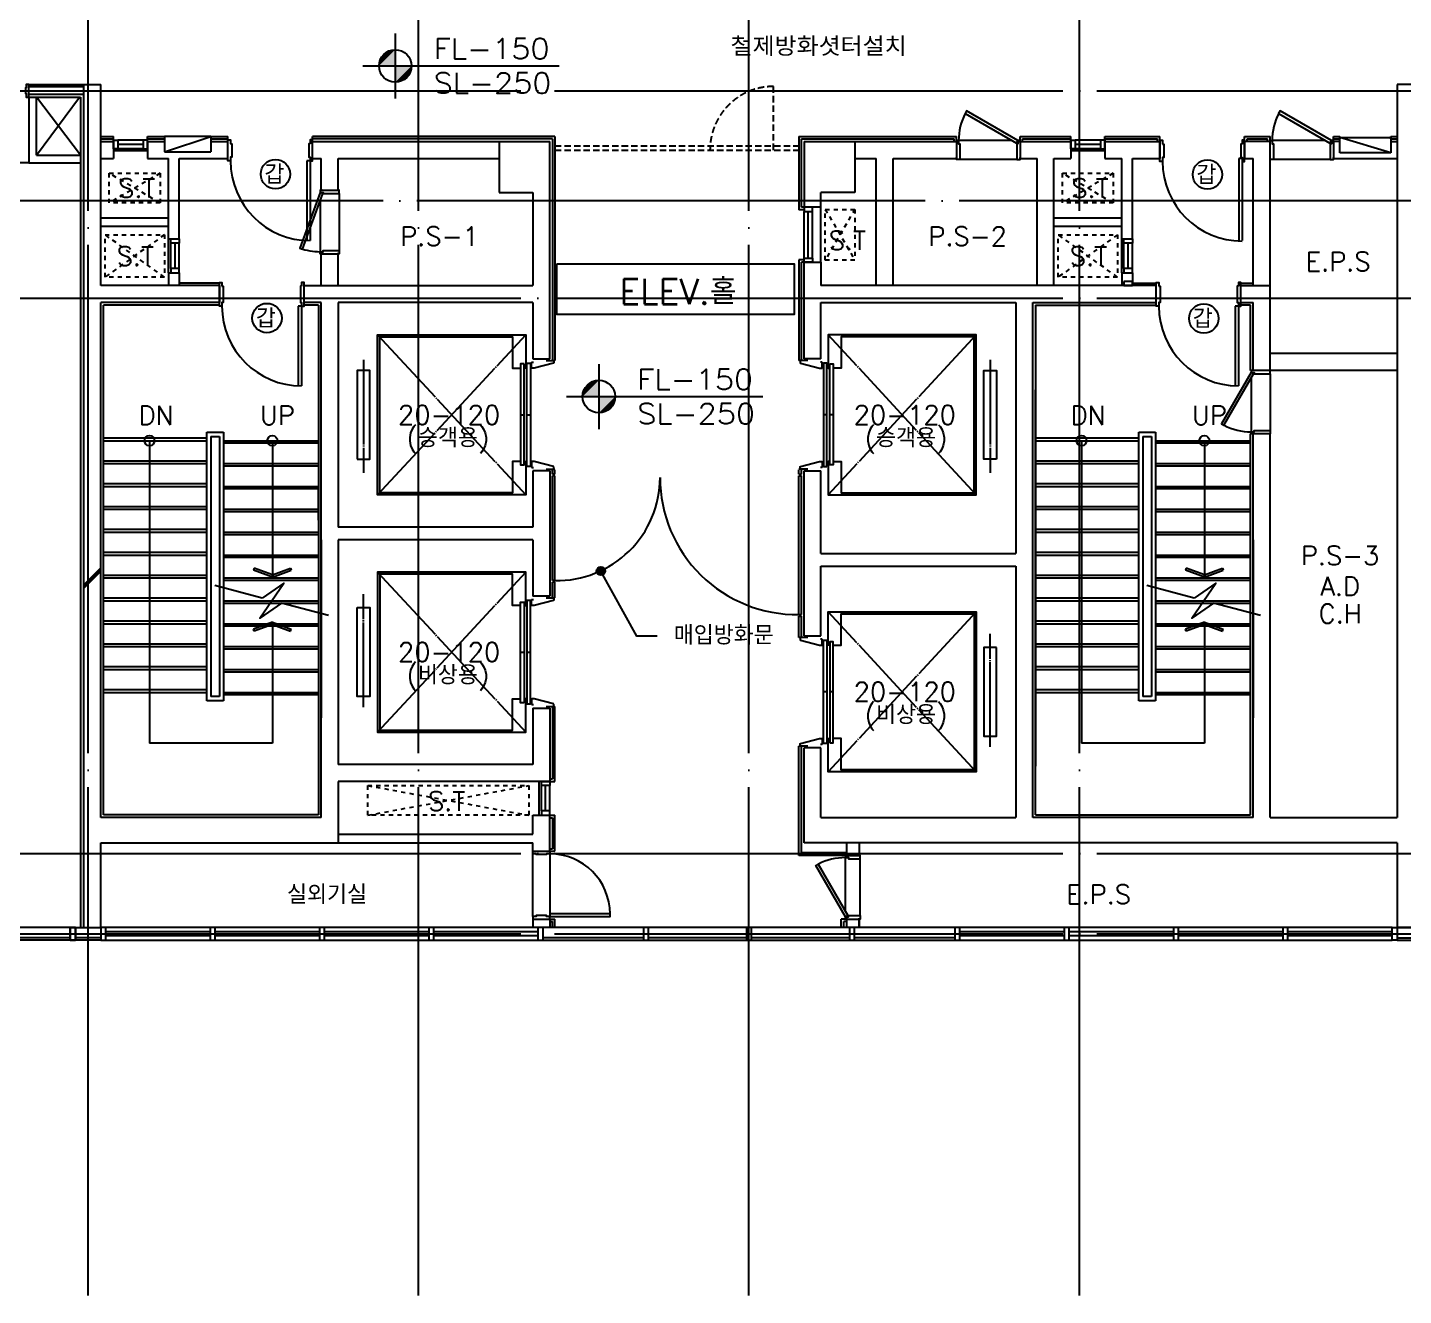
# Model space of a CAD drawing. Header units: millimetres. Extents: x -30199 to 32531, y -8917 to 28239.
# Drawn here: x -3665 to 12575, y -8917 to 6045 of the extents above; entities that cross this region are included whole.
import ezdxf
from ezdxf.enums import TextEntityAlignment as Align

# ---------------------------------------------------------------- set-up
doc = ezdxf.new("R2010")
doc.units = ezdxf.units.MM
doc.header["$LTSCALE"] = 100
for name, pattern in [('CEN', [10.375, 10, -0.125, 0.125, -0.125]), ('CENTER4', [64, 60, -2, 0, -2]), ('CENTER_2', [64, 60, -2, 0, -2]), ('HIDDEN', [0.375, 0.25, -0.125]), ('HIDDEN2', [1, 0.5, -0.5])]:
    doc.linetypes.add(name, pattern=pattern)
for name, color, linetype in [('6', 7, 'Continuous'), ('A-DOOR', 4, 'Continuous'), ('CEN1', 1, 'CEN'), ('CEN_1', 1, 'CENTER_2'), ('col', 2, 'Continuous'), ('d-wall', 7, 'Continuous'), ('DOOR', 4, 'Continuous'), ('DOR', 4, 'Continuous'), ('ELE', 4, 'Continuous'), ('elev', 9, 'Continuous'), ('fin', 9, 'Continuous'), ('fire', 1, 'Continuous'), ('level', 6, 'Continuous'), ('o-wall', 7, 'Continuous'), ('o-win', 4, 'Continuous'), ('Open', 8, 'Continuous'), ('r-text', 7, 'Continuous'), ('room-box', 7, 'Continuous'), ('room-text', 3, 'Continuous'), ('star', 9, 'Continuous'), ('TEXT', 3, 'Continuous'), ('wall', 3, 'Continuous')]:
    doc.layers.add(name, color=color, linetype=linetype)
doc.styles.add('GHS', font='txt.shx', dxfattribs={"width": 1.1, "bigfont": 'ghs.shx'})

# ---------------------------------------------------------------- blocks, each defined once
blk = doc.blocks.new('ARROW')
at = {"color": 4}
for p, q in [((-215, 105), (-223, 82)), ((0, 0), (-223, 82)), ((0, 27), (-215, 105)), ((0, 27), (215, 105)), ((0, 0), (223, 82)), ((215, 105), (223, 82))]:
    blk.add_line(p, q, dxfattribs=at)

msp = doc.modelspace()

# ---------------------------------------------------------------- hatches: boundary and pattern name
at = {"layer": 'r-text'}
h = msp.add_hatch(color=256, dxfattribs=at)
edge = h.paths.add_edge_path()
edge.add_arc((3102.3, -368.5), 50, 0, 360)

# ---------------------------------------------------------------- linework, layer by layer
at = {"layer": '6'}
msp.add_lwpolyline([(3767.2, -1137.5), (3528.3, -1137.5), (3102.3, -368.5)], dxfattribs=at)
at = {"layer": 'A-DOOR', "color": 9}
for p, q in [((7955, 4712), (7325, 4712)), ((8010, 4488), (7340, 4488)), ((11000, 1960), (11000, 1290)), ((10776, 1905), (10776, 1275))]:
    msp.add_line(p, q, dxfattribs=at)
at = {"layer": 'A-DOOR'}
for points in [[(8025, 4712), (7418.8, 5062), (7401.3, 5031.7), (8007.5, 4681.7)], [(10776, 1975), (10426, 1368.8), (10456.3, 1351.3), (10806.3, 1957.5)]]:
    msp.add_lwpolyline(points, close=True, dxfattribs=at)
for points in [[(7300, 4688), (7300, 4712), (7325, 4712), (7325, 4674), (7340, 4674), (7340, 4488), (7300, 4488), (7300, 4512)], [(8050, 4688), (8050, 4712), (8025, 4712), (8025, 4674), (8010, 4674), (8010, 4488), (8050, 4488), (8050, 4512)], [(10800, 2000), (10776, 2000), (10776, 1975), (10814, 1975), (10814, 1960), (11000, 1960), (11000, 2000), (10976, 2000)], [(10800, 1250), (10776, 1250), (10776, 1275), (10814, 1275), (10814, 1290), (11000, 1290), (11000, 1250), (10976, 1250)]]:
    msp.add_lwpolyline(points, dxfattribs=at)
for centre, start, end in [((8025, 4712), 152.86241, 180), ((10776, 1975), 242.86241, 270)]:
    msp.add_arc(centre, 700, start, end, dxfattribs=at)
at = {"layer": 'CEN1', "linetype": 'CENTER4'}
for p, q in [((-2950, -8917.2), (-2950, 21684.1)), ((950, -8917.2), (950, 21684.1)), ((4850, -8917.2), (4850, 21684.1)), ((8750, -8917.2), (8750, 21684.1)), ((-23044.1, 5300), (32531.3, 5300)), ((12425, 4566.3), (11825, 4746.3)), ((32531.3, 4000), (-23044.1, 4000)), ((-23044.1, 2850), (32531.3, 2850)), ((-23044.1, -3700), (32531.3, -3700)), ((-23044.1, -4650), (32531.3, -4650))]:
    msp.add_line(p, q, dxfattribs=at)
at = {"layer": 'CEN_1'}
for p, q in [((-3560, 4540), (-3050, 5225)), ((-3040, 4540), (-3560, 5225))]:
    msp.add_line(p, q, dxfattribs=at)
at = {"layer": 'col'}
for p, q in [((-3000, -4575), (-3000, 5375)), ((-3000, 5375), (-2800, 5375)), ((-2800, 3000), (-2800, 5375)), ((12500, 5375), (12500, -3275)), ((1900, 4700), (2500, 4700)), ((1900, 4700), (1900, 4100)), ((2500, 2135), (2500, 4700)), ((5500, 4700), (5500, 3925)), ((5500, 4700), (6100, 4700)), ((6100, 4700), (6100, 4100)), ((1900, 4100), (2300, 4100)), ((2300, 4100), (2300, 3000)), ((5700, 3925), (5700, 4100)), ((6100, 4100), (5700, 4100)), ((5700, 3925), (5500, 3925)), ((5500, 2135), (5500, 3275)), ((-1400, 3000), (-2800, 3000)), ((-1400, 3000), (-1400, 2800)), ((-400, 2800), (-400, 3000)), ((-400, 3000), (2300, 3000)), ((9657, 3000), (5700, 3000)), ((9657, 2800), (9657, 3000)), ((10657, 3000), (11000, 3000)), ((10657, 2800), (10657, 3000)), ((11000, 2000), (11000, 3000)), ((-1400, 2800), (-2800, 2800)), ((-2800, -3275), (-2800, 2800)), ((-1400, 2800), (-2800, 2800)), ((-200, 2800), (-400, 2800)), ((-200, -3275), (-200, 2800)), ((0, 2800), (0, 150)), ((2300, 2800), (0, 2800)), ((2300, 2800), (2300, 2135)), ((5700, 2800), (8000, 2800)), ((5700, 2135), (5700, 2800)), ((8000, 2800), (8000, -162.5)), ((8200, 2800), (9657, 2800)), ((8200, -3275), (8200, 2800)), ((10657, 2800), (10800, 2800)), ((10800, 2000), (10800, 2800)), ((2300, 2135), (2500, 2135)), ((5700, 2135), (5500, 2135)), ((11000, 2000), (10800, 2000)), ((10800, -3275), (10800, 1250)), ((11000, 1250), (10800, 1250)), ((11000, -3275), (11000, 1250)), ((2300, 815), (2300, 150)), ((2500, 815), (2300, 815)), ((2500, 815), (2500, -665)), ((5500, -1133.8), (5500, 815)), ((5500, 815), (5700, 815)), ((5700, -162.5), (5700, 815)), ((-200, 200), (-200, 600)), ((10800, 200), (10800, 600)), ((-200, 0), (-200, -2100)), ((2300, 150), (0, 150)), ((2300, 0), (0, 0)), ((0, 0), (0, -2650)), ((2300, 0), (2300, -665)), ((10800, 0), (10800, -2100)), ((5700, -162.5), (8000, -162.5)), ((5700, -1133.8), (5700, -312.5)), ((5700, -312.5), (8000, -312.5)), ((8000, -312.5), (8000, -3275)), ((2500, -665), (2300, -665)), ((5500, -1133.8), (5700, -1133.8)), ((2300, -1985), (2300, -2650)), ((2300, -1985), (2500, -1985)), ((2500, -1985), (2500, -2850)), ((5500, -3575), (5500, -2453.8)), ((5700, -2453.8), (5500, -2453.8)), ((5700, -3275), (5700, -2453.8)), ((2300, -2650), (0, -2650)), ((2500, -2850), (0, -2850)), ((0, -2850), (0, -3575)), ((-200, -3275), (-2800, -3275)), ((5700, -3275), (8000, -3275)), ((10800, -3275), (8200, -3275)), ((-2800, -3575), (0, -3575)), ((-2800, -4575), (-2800, -3575)), ((12500, -3575), (5500, -3575)), ((12500, -3575), (12500, -4575)), ((-3000, -4575), (-2800, -4575)), ((12500, -4575), (12700, -4575))]:
    msp.add_line(p, q, dxfattribs=at)
at = {"layer": 'col', "linetype": 'Continuous'}
for p, q in [((12700, 5375), (12500, 5375)), ((5500, 3275), (5700, 3275)), ((5700, 3275), (5700, 3000)), ((11000, -3275), (12500, -3275))]:
    msp.add_line(p, q, dxfattribs=at)
at = {"layer": 'd-wall', "ltscale": 10}
for p, q in [((-3650, 5375), (-2950, 5375)), ((-3650, 5225), (-3650, 5375)), ((-3650, 5225), (-3040, 5225)), ((-3040, 5225), (-3040, -4575))]:
    msp.add_line(p, q, dxfattribs=at)
at = {"layer": 'd-wall', "color": 6, "ltscale": 10}
for p, q in [((-3000, 5345), (-3650, 5345)), ((-3000, 5255), (-3650, 5255))]:
    msp.add_line(p, q, dxfattribs=at)
at = {"layer": 'DOOR'}
for p, q in [((-2300, 4715), (-2600, 4715)), ((9000, 4715), (8700, 4715)), ((-2250, 4589), (-2650, 4589)), ((-2300, 4665), (-2600, 4665)), ((-2300, 4615), (-2600, 4615)), ((9050, 4589), (8650, 4589)), ((9000, 4665), (8700, 4665)), ((9000, 4615), (8700, 4615)), ((-369.9, 4470.8), (-369.9, 3531.6)), ((-330, 4470.8), (-369.9, 4470.8)), ((-330, 4470.8), (-330, 3530.7)), ((10670, 4500.8), (10630.1, 4500.8)), ((10630.1, 4500.8), (10630.1, 3527.1)), ((10670, 4470.8), (10670, 3530.7)), ((5700, 3275), (5700, 3925)), ((5500, 3325), (5500, 3875)), ((5550, 3325), (5550, 3875)), ((5600, 3325), (5600, 3875)), ((-2000, 3150), (-2000, 3550)), ((-1974, 3200), (-1974, 3500)), ((-1924, 3200), (-1924, 3500)), ((-1874, 3200), (-1874, 3500)), ((9250, 3150), (9250, 3550)), ((9276, 3200), (9276, 3500)), ((9326, 3200), (9326, 3500)), ((9376, 3200), (9376, 3500)), ((2374, -3250), (2374, -2850)), ((2400, -3200), (2400, -2900)), ((2450, -3200), (2450, -2900)), ((2500, -3200), (2500, -2900))]:
    msp.add_line(p, q, dxfattribs=at)
at = {"layer": 'DOOR', "color": 6, "linetype": 'HIDDEN2'}
for p, q in [((2530, 835), (2560, 835)), ((2530, 775), (2530, 835)), ((2560, 775), (2560, 835)), ((5470, 835), (5440, 835)), ((5440, 775), (5440, 835)), ((5470, 775), (5470, 835)), ((2560, 775), (2530, 775)), ((2560, 755), (2530, 755)), ((5440, 775), (5470, 775)), ((5440, 755), (5470, 755)), ((2560, -481.2), (2530, -481.2)), ((5440, -881.2), (5470, -881.2))]:
    msp.add_line(p, q, dxfattribs=at)
at = {"layer": 'DOOR', "color": 6}
for p, q in [((2530, -481.2), (2530, 755)), ((2560, -481.2), (2560, 755)), ((5440, -881.2), (5440, 755)), ((5470, -881.2), (5470, 755))]:
    msp.add_line(p, q, dxfattribs=at)
at = {"layer": 'DOOR'}
for points in [[(-2600, 4615), (-2650, 4615), (-2650, 4715), (-2600, 4715)], [(-2300, 4615), (-2250, 4615), (-2250, 4715), (-2300, 4715)], [(8700, 4615), (8650, 4615), (8650, 4715), (8700, 4715)], [(9000, 4615), (9050, 4615), (9050, 4715), (9000, 4715)], [(5600, 3875), (5600, 3925), (5500, 3925), (5500, 3875)], [(-1974, 3500), (-1974, 3550), (-1874, 3550), (-1874, 3500)], [(9276, 3500), (9276, 3550), (9376, 3550), (9376, 3500)], [(5600, 3325), (5600, 3275), (5500, 3275), (5500, 3325)], [(-1974, 3200), (-1974, 3150), (-1874, 3150), (-1874, 3200)], [(9276, 3200), (9276, 3150), (9376, 3150), (9376, 3200)], [(9276, 3050), (9276, 3000), (9376, 3000), (9376, 3050)], [(2400, -2900), (2400, -2850), (2500, -2850), (2500, -2900)], [(2400, -3200), (2400, -3250), (2500, -3250), (2500, -3200)]]:
    msp.add_lwpolyline(points, close=True, dxfattribs=at)
for points in [[(-1270, 4674.4), (-1255, 4674.4), (-1255, 4515.8), (-1270, 4515.8), (-1270, 4470.8), (-1300, 4470.8), (-1300, 4719.3), (-1270, 4719.3), (-1270, 4674.4)], [(-330, 4674.4), (-345, 4674.4), (-345, 4515.8), (-330, 4515.8), (-330, 4470.8), (-300, 4470.8), (-300, 4719.3), (-330, 4719.3), (-330, 4674.4)], [(9730, 4669.9), (9745, 4669.9), (9745, 4511.3), (9730, 4511.3), (9730, 4466.4), (9700, 4466.4), (9700, 4714.8), (9730, 4714.8), (9730, 4670)], [(10670, 4669.9), (10655, 4669.9), (10655, 4511.3), (10670, 4511.3), (10670, 4466.4), (10700, 4466.4), (10700, 4714.8), (10670, 4714.8), (10670, 4670)]]:
    msp.add_lwpolyline(points, dxfattribs=at)
for centre in [(-330, 4470.8), (10670, 4466.4)]:
    msp.add_arc(centre, 940.1, 180, 270, dxfattribs=at)
at = {"layer": 'DOOR', "color": 6}
for centre, radius, start, end in [((2583.2, 735.4), 1216.8, 268.90909, 359.9701), ((5416.8, 735.4), 1616.8, 180.0299, 270.821)]:
    msp.add_arc(centre, radius, start, end, dxfattribs=at)
at = {"layer": 'DOR', "color": 9}
for p, q in [((11655, 4712), (11025, 4712)), ((11710, 4488), (11040, 4488)), ((12, 4085), (12, 3415)), ((-212, 3997.7), (-212, 3400)), ((5988, -4380), (5988, -3750)), ((6162, -4435), (6162, -3765))]:
    msp.add_line(p, q, dxfattribs=at)
at = {"layer": 'DOR'}
for p, q in [((-430, 2756.3), (-469.9, 2756.3)), ((-469.9, 2756.3), (-469.9, 1817)), ((-430, 2756.3), (-430, 1816.2)), ((10587.1, 2756.3), (10587.1, 1817)), ((10627, 2756.3), (10587.1, 2756.3)), ((10627, 2756.3), (10627, 1816.2)), ((2300, -4445), (2300, -3705)), ((2500, -3705), (2500, -4445))]:
    msp.add_line(p, q, dxfattribs=at)
at = {"layer": 'DOR', "color": 4}
for points in [[(-3650, 5375), (-3680, 5375), (-3680, 5335), (-3690, 5335), (-3690, 5265), (-3680, 5265), (-3680, 5225), (-3650, 5225)], [(2500, -3675), (2500, -3705), (2460, -3705), (2460, -3715), (2340, -3715), (2340, -3705), (2300, -3705), (2300, -3675)], [(2500, -4475), (2500, -4445), (2460, -4445), (2460, -4435), (2340, -4435), (2340, -4445), (2300, -4445), (2300, -4475)], [(2500, -4415), (2500, -4445), (3210, -4445), (3210, -4415)]]:
    msp.add_lwpolyline(points, close=True, dxfattribs=at)
at = {"layer": 'DOR'}
for points in [[(11725, 4712), (11118.8, 5062), (11101.3, 5031.7), (11707.5, 4681.7)], [(-212, 4100), (-451.4, 3442.2), (-418.5, 3430.2), (-179.1, 4088)], [(5988, -4450), (5638, -3843.8), (5668.3, -3826.3), (6018.3, -4432.5)]]:
    msp.add_lwpolyline(points, close=True, dxfattribs=at)
for points in [[(11000, 4688), (11000, 4712), (11025, 4712), (11025, 4674), (11040, 4674), (11040, 4488), (11000, 4488), (11000, 4512)], [(11750, 4688), (11750, 4712), (11725, 4712), (11725, 4674), (11710, 4674), (11710, 4488), (11750, 4488), (11750, 4512)], [(-188, 4125), (-212, 4125), (-212, 4100), (-174, 4100), (-174, 4085), (12, 4085), (12, 4125), (-12, 4125)], [(-188, 3375), (-212, 3375), (-212, 3400), (-174, 3400), (-174, 3415), (12, 3415), (12, 3375), (-12, 3375)], [(-1370, 2991.8), (-1355, 2991.8), (-1355, 2801.2), (-1370, 2801.2), (-1370, 2756.3), (-1400, 2756.3), (-1400, 3036.7), (-1370, 3036.7), (-1370, 2991.9)], [(-430, 2991.8), (-445, 2991.8), (-445, 2801.2), (-430, 2801.2), (-430, 2756.3), (-400, 2756.3), (-400, 3036.7), (-430, 3036.7), (-430, 2991.9)], [(9687, 2991.8), (9702, 2991.8), (9702, 2801.2), (9687, 2801.2), (9687, 2756.3), (9657, 2756.3), (9657, 3036.7), (9687, 3036.7), (9687, 2991.9)], [(10627, 2991.8), (10612, 2991.8), (10612, 2801.2), (10627, 2801.2), (10627, 2756.3), (10657, 2756.3), (10657, 3036.7), (10627, 3036.7), (10627, 2991.9)], [(6012, -3725), (5988, -3725), (5988, -3750), (6026, -3750), (6026, -3765), (6162, -3765), (6162, -3725), (6138, -3725)], [(6012, -4475), (5988, -4475), (5988, -4450), (6026, -4450), (6026, -4435), (6162, -4435), (6162, -4475), (6138, -4475)]]:
    msp.add_lwpolyline(points, dxfattribs=at)
for centre, radius, start, end in [((11725, 4712), 700, 152.86241, 180), ((-212, 4100), 700, 250, 270), ((-430, 2756.3), 940.1, 180, 270), ((10627, 2756.3), 940.1, 180, 270), ((5988, -4450), 700, 90, 117.13759)]:
    msp.add_arc(centre, radius, start, end, dxfattribs=at)
at = {"layer": 'DOR', "color": 4}
msp.add_arc((2500, -4415), 710, 0, 90, dxfattribs=at)
at = {"layer": 'ELE', "linetype": 'Continuous'}
msp.add_line((-3650, 4450), (-4650, 4450), dxfattribs=at)
at = {"layer": 'elev', "color": 1, "linetype": 'CEN'}
for p, q in [((467, 2420), (2217, 530)), ((467, 530), (2217, 2420)), ((467, 2420), (2217, 530)), ((467, 530), (2217, 2420)), ((7533, 2420), (5783, 530)), ((7533, 530), (5783, 2420)), ((7533, 2420), (5783, 530)), ((7533, 530), (5783, 2420)), ((302, 2125), (302, 790)), ((7698, 2125), (7698, 790)), ((467, -2270), (2217, -380)), ((467, -380), (2217, -2270)), ((467, -2270), (2217, -380)), ((467, -380), (2217, -2270)), ((302, -1975), (302, -640)), ((7533, -2738.8), (5783, -848.8)), ((7533, -848.8), (5783, -2738.8)), ((7533, -2738.8), (5783, -848.8)), ((7533, -848.8), (5783, -2738.8)), ((7698, -2443.8), (7698, -1108.8))]:
    msp.add_line(p, q, dxfattribs=at)
at = {"layer": 'elev', "color": 4}
for p, q in [((2155, 1475), (2195, 1475)), ((2230, 1475), (2270, 1475)), ((5770, 1475), (5730, 1475)), ((5845, 1475), (5805, 1475)), ((2155, -1325), (2195, -1325)), ((2230, -1325), (2270, -1325)), ((5770, -1793.8), (5730, -1793.8)), ((5845, -1793.8), (5805, -1793.8))]:
    msp.add_line(p, q, dxfattribs=at)
for points in [[(2205, 915), (2205, 925), (2217, 925), (2217, 530), (467, 530), (467, 2420), (2217, 2420), (2217, 2025), (2205, 2025), (2205, 2035), (2205, 2025)], [(2145, 915), (2145, 925), (2060, 925), (2060, 555), (492, 555), (492, 2395), (2060, 2395), (2060, 2025), (2145, 2025), (2145, 2035)], [(5795, 915), (5795, 925), (5783, 925), (5783, 530), (7533, 530), (7533, 2420), (5783, 2420), (5783, 2025), (5795, 2025), (5795, 2035), (5795, 2025)], [(5855, 915), (5855, 925), (5940, 925), (5940, 555), (7508, 555), (7508, 2395), (5940, 2395), (5940, 2025), (5855, 2025), (5855, 2035)], [(2205, -765), (2205, -775), (2217, -775), (2217, -380), (467, -380), (467, -2270), (2217, -2270), (2217, -1875), (2205, -1875), (2205, -1885), (2205, -1875)], [(2145, -765), (2145, -775), (2060, -775), (2060, -405), (492, -405), (492, -2245), (2060, -2245), (2060, -1875), (2145, -1875), (2145, -1885)], [(5795, -1233.8), (5795, -1243.8), (5783, -1243.8), (5783, -848.8), (7533, -848.8), (7533, -2738.8), (5783, -2738.8), (5783, -2343.8), (5795, -2343.8), (5795, -2353.8), (5795, -2343.8)], [(5855, -1233.8), (5855, -1243.8), (5940, -1243.8), (5940, -873.8), (7508, -873.8), (7508, -2713.8), (5940, -2713.8), (5940, -2343.8), (5855, -2343.8), (5855, -2353.8)]]:
    msp.add_lwpolyline(points, dxfattribs=at)
for points in [[(2455, 2115), (2540, 2115, -0.4142136), (2545, 2110), (2545, 2088.8, -0.3382133), (2541.3, 2084), (2315.6, 2025.2, -0.0666615), (2314.3, 2025), (2290, 2025, -0.4142136), (2285, 2030), (2285, 2090, -0.4142136), (2290, 2095), (2305, 2095)], [(5545, 2115), (5460, 2115, 0.4142136), (5455, 2110), (5455, 2088.8, 0.3382133), (5458.7, 2084), (5684.4, 2025.2, 0.0666615), (5685.7, 2025), (5710, 2025, 0.4142136), (5715, 2030), (5715, 2090, 0.4142136), (5710, 2095), (5695, 2095)], [(2455, 835), (2540, 835, 0.4142136), (2545, 840), (2545, 861.2, 0.3382133), (2541.3, 866), (2315.6, 924.8, 0.0666615), (2314.3, 925), (2290, 925, 0.4142136), (2285, 920), (2285, 860, 0.4142136), (2290, 855), (2305, 855)], [(5545, 835), (5460, 835, -0.4142136), (5455, 840), (5455, 861.2, -0.3382133), (5458.7, 866), (5684.4, 924.8, -0.0666615), (5685.7, 925), (5710, 925, -0.4142136), (5715, 920), (5715, 860, -0.4142136), (5710, 855), (5695, 855)], [(2455, -685), (2540, -685, -0.4142136), (2545, -690), (2545, -711.2, -0.3382133), (2541.3, -716), (2315.6, -774.8, -0.0666615), (2314.3, -775), (2290, -775, -0.4142136), (2285, -770), (2285, -710, -0.4142136), (2290, -705), (2305, -705)], [(5545, -1153.8), (5460, -1153.8, 0.4142136), (5455, -1158.8), (5455, -1179.9, 0.3382133), (5458.7, -1184.8), (5684.4, -1243.6, 0.0666615), (5685.7, -1243.8), (5710, -1243.8, 0.4142136), (5715, -1238.8), (5715, -1178.8, 0.4142136), (5710, -1173.8), (5695, -1173.8)], [(2455, -1965), (2540, -1965, 0.4142136), (2545, -1960), (2545, -1938.8, 0.3382133), (2541.3, -1934), (2315.6, -1875.2, 0.0666615), (2314.3, -1875), (2290, -1875, 0.4142136), (2285, -1880), (2285, -1940, 0.4142136), (2290, -1945), (2305, -1945)], [(5545, -2433.8), (5460, -2433.8, -0.4142136), (5455, -2428.8), (5455, -2407.6, -0.3382133), (5458.7, -2402.7), (5684.4, -2343.9, -0.0666615), (5685.7, -2343.8), (5710, -2343.8, -0.4142136), (5715, -2348.8), (5715, -2408.8, -0.4142136), (5710, -2413.8), (5695, -2413.8)]]:
    msp.add_lwpolyline(points, format="xyb", dxfattribs=at)
for points in [[(227, 950), (377, 950), (377, 2000), (227, 2000)], [(2195, 2075), (2155, 2075), (2155, 885), (2195, 885)], [(2230, 865), (2230, 2085), (2270, 2085), (2270, 865)], [(5770, 865), (5770, 2085), (5730, 2085), (5730, 865)], [(5805, 2075), (5845, 2075), (5845, 885), (5805, 885)], [(7773, 950), (7623, 950), (7623, 2000), (7773, 2000)], [(227, -800), (377, -800), (377, -1850), (227, -1850)], [(2195, -1925), (2155, -1925), (2155, -735), (2195, -735)], [(2230, -715), (2230, -1935), (2270, -1935), (2270, -715)], [(5770, -1183.8), (5770, -2403.8), (5730, -2403.8), (5730, -1183.8)], [(5805, -2393.8), (5845, -2393.8), (5845, -1203.8), (5805, -1203.8)], [(7773, -1268.8), (7623, -1268.8), (7623, -2318.8), (7773, -2318.8)]]:
    msp.add_lwpolyline(points, close=True, dxfattribs=at)
at = {"layer": 'fin', "color": 8, "linetype": 'HIDDEN', "ltscale": 3}
for p, q in [((5140, 4600), (5140, 5350)), ((2560, 4650), (5440, 4650)), ((2560, 4600), (5440, 4600))]:
    msp.add_line(p, q, dxfattribs=at)
at = {"layer": 'fin'}
for p, q in [((-2800, 4760), (-2650, 4760)), ((-2800, 4730), (-2650, 4730)), ((-2650, 4700), (-2650, 4760)), ((-2250, 4700), (-2250, 4760)), ((-2250, 4760), (-2050, 4760)), ((-2250, 4730), (-2050, 4730)), ((-1500, 4760), (-1300, 4760)), ((-1500, 4730), (-1300, 4730)), ((-1300, 4700), (-1300, 4760)), ((2560, 4760), (-300, 4760)), ((-300, 4700), (-300, 4760)), ((2530, 4730), (-300, 4730)), ((2530, 4730), (2530, 2115)), ((2560, 4760), (2560, 2115)), ((5440, 4760), (5440, 3895)), ((5440, 4760), (7300, 4760)), ((5470, 3925), (5470, 4730)), ((5470, 4730), (7270, 4730)), ((7270, 4700), (7270, 4730)), ((7300, 4700), (7300, 4760)), ((8050, 4700), (8050, 4760)), ((8050, 4760), (8650, 4760)), ((8080, 4730), (8650, 4730)), ((8080, 4700), (8080, 4730)), ((8650, 4715), (8650, 4760)), ((9050, 4715), (9050, 4760)), ((9050, 4760), (9700, 4760)), ((9050, 4730), (9670, 4730)), ((9670, 4700), (9670, 4730)), ((9700, 4700), (9700, 4760)), ((10700, 4760), (11000, 4760)), ((10700, 4700), (10700, 4760)), ((10730, 4730), (10970, 4730)), ((10730, 4700), (10730, 4730)), ((10970, 4700), (10970, 4730)), ((11000, 4700), (11000, 4760)), ((11750, 4760), (11825, 4760)), ((11750, 4730), (11825, 4730)), ((12425, 4730), (12425, 4760)), ((12425, 4760), (12500, 4760)), ((12425, 4730), (12500, 4730)), ((5500, 3925), (5470, 3925)), ((5500, 3895), (5440, 3895)), ((5500, 3305), (5440, 3305)), ((5440, 3305), (5440, 2115)), ((5500, 3275), (5470, 3275)), ((5470, 2115), (5470, 3275)), ((-1400, 3030), (-1874, 3030)), ((9376, 3030), (9657, 3030)), ((10657, 3030), (10800, 3030)), ((-2770, -3245), (-2770, 2770)), ((-1400, 2770), (-2770, 2770)), ((-230, 2770), (-400, 2770)), ((-230, 2770), (-230, -3245)), ((8230, 2770), (8230, -2670)), ((8230, 2770), (9657, 2770)), ((10770, 2770), (10657, 2770)), ((10770, 2000), (10770, 2770)), ((2530, 2115), (2560, 2115)), ((5470, 2115), (5440, 2115)), ((10800, 2000), (10770, 2000)), ((8230, -3245), (8230, 1770)), ((10770, -3245), (10770, 1250)), ((10800, 1250), (10770, 1250)), ((2530, -685), (2530, -501.2)), ((2560, -501.2), (2530, -501.2)), ((2560, -685), (2560, -501.2)), ((2530, -685), (2560, -685)), ((5440, -1153.8), (5440, -901.2)), ((5440, -901.2), (5470, -901.2)), ((5470, -1153.8), (5470, -901.2)), ((5470, -1153.8), (5440, -1153.8)), ((2530, -1965), (2530, -2820)), ((2530, -1965), (2560, -1965)), ((2560, -2850), (2560, -1965)), ((5440, -3725), (5440, -2433.8)), ((5470, -2433.8), (5440, -2433.8)), ((5470, -3695), (5470, -2433.8)), ((2500, -2820), (2530, -2820)), ((2500, -2850), (2560, -2850)), ((-230, -3245), (-2770, -3245)), ((8230, -3245), (10770, -3245)), ((2500, -3250), (2560, -3250)), ((2500, -3280), (2530, -3280)), ((2530, -3280), (2530, -3645)), ((2560, -3675), (2560, -3250)), ((2530, -4575), (2530, -4505)), ((2560, -4575), (2560, -4475)), ((5940, -4575), (5940, -4475)), ((5970, -4575), (5970, -4505))]:
    msp.add_line(p, q, dxfattribs=at)
at = {"layer": 'fin', "linetype": 'Continuous'}
for p, q in [((11750, 4712), (11750, 4760)), ((11825, 4760), (11825, 4730)), ((2500, -3645), (2530, -3645)), ((2500, -3675), (2560, -3675)), ((6000, -3725), (5440, -3725)), ((6000, -3695), (5470, -3695)), ((2500, -4475), (2560, -4475)), ((2500, -4505), (2530, -4505)), ((6000, -4475), (5940, -4475)), ((6000, -4505), (5970, -4505))]:
    msp.add_line(p, q, dxfattribs=at)
at = {"layer": 'fin', "color": 8, "linetype": 'HIDDEN', "ltscale": 3}
msp.add_arc((5140, 4600), 750, 90, 180, dxfattribs=at)
at = {"layer": 'fire', "linetype": 'HIDDEN2'}
for p, q in [((-2100, 3975), (-2700, 4325)), ((-2100, 4325), (-2700, 3975)), ((9150, 3975), (8550, 4325)), ((9150, 4325), (8550, 3975)), ((6100, 3900), (5750, 3300)), ((5750, 3900), (6100, 3300)), ((-2050, 3100), (-2750, 3600)), ((-2050, 3600), (-2750, 3100)), ((9200, 3100), (8500, 3600)), ((9200, 3600), (8500, 3100)), ((350, -2900), (2250, -3250)), ((350, -3250), (2250, -2900))]:
    msp.add_line(p, q, dxfattribs=at)
for points in [[(-2700, 4325), (-2100, 4325), (-2100, 3975), (-2700, 3975)], [(8550, 4325), (9150, 4325), (9150, 3975), (8550, 3975)], [(5750, 3300), (5750, 3900), (6100, 3900), (6100, 3300)], [(-2750, 3600), (-2050, 3600), (-2050, 3100), (-2750, 3100)], [(8500, 3600), (9200, 3600), (9200, 3100), (8500, 3100)], [(2250, -3250), (350, -3250), (350, -2900), (2250, -2900)]]:
    msp.add_lwpolyline(points, close=True, dxfattribs=at)
at = {"layer": 'fire', "color": 6}
for centre in [(-738.9, 4315.2), (10261.1, 4310.8), (-838.9, 2616.7), (10218.1, 2612.2)]:
    msp.add_circle(centre, 173.7, dxfattribs=at)
at = {"layer": 'level'}
for p, q in [((675.5, 5975.9), (675.5, 5207.9)), ((291.5, 5591.9), (2611.2, 5591.9)), ((3078.5, 2074.4), (3078.5, 1306.4)), ((2694.5, 1690.4), (5014.2, 1690.4))]:
    msp.add_line(p, q, dxfattribs=at)
for centre in [(675.5, 5591.9), (3078.5, 1690.4)]:
    msp.add_circle(centre, 192, dxfattribs=at)
for points in [[(675.5, 5399.9), (675.5, 5783.9), (867.5, 5591.9), (483.5, 5591.9)], [(483.5, 5591.9), (675.5, 5783.9), (486.5, 5625.8), (642.1, 5780.9)], [(486.5, 5625.8), (642.1, 5780.9), (495.1, 5658.4), (609.9, 5772.3)], [(495.1, 5658.4), (609.9, 5772.3), (510.3, 5690), (578.8, 5757.5)], [(675.5, 5399.9), (867.5, 5591.9), (709.4, 5402.8), (864.5, 5558.5)], [(709.4, 5402.8), (864.5, 5558.5), (742.1, 5411.5), (855.9, 5526.3)], [(742.1, 5411.5), (855.9, 5526.3), (773.6, 5426.6), (841.2, 5495.1)], [(773.6, 5426.6), (841.2, 5495.1), (798.9, 5444.5), (822.9, 5468.7)], [(3078.5, 1498.4), (3078.5, 1882.4), (3270.5, 1690.4), (2886.5, 1690.4)], [(2886.5, 1690.4), (3078.5, 1882.4), (2889.5, 1724.2), (3045.1, 1879.3)], [(2889.5, 1724.2), (3045.1, 1879.3), (2898.1, 1756.9), (3012.9, 1870.7)], [(2898.1, 1756.9), (3012.9, 1870.7), (2913.3, 1788.5), (2981.8, 1856)], [(2913.3, 1788.5), (2981.8, 1856), (2931.1, 1813.7), (2955.3, 1837.7)], [(3078.5, 1498.4), (3270.5, 1690.4), (3112.4, 1501.3), (3267.5, 1657)], [(3112.4, 1501.3), (3267.5, 1657), (3145, 1509.9), (3258.9, 1624.8)], [(3145, 1509.9), (3258.9, 1624.8), (3176.6, 1525.1), (3244.1, 1593.6)], [(3176.6, 1525.1), (3244.1, 1593.6), (3201.9, 1542.9), (3225.9, 1567.1)]]:
    msp.add_solid(points, dxfattribs=at)
at = {"layer": 'o-wall'}
for p, q in [((-3100, -4575), (-3160, -4575)), ((-3100, -4575), (-3160, -4575)), ((-3160, -4575), (-3160, -4725)), ((-3100, -4575), (-3160, -4575)), ((-3100, -4725), (-3160, -4725))]:
    msp.add_line(p, q, dxfattribs=at)
msp.add_lwpolyline([(-3100, -4575), (-3100, -4725), (-3160, -4725), (-3160, -4575)], close=True, dxfattribs=at)
msp.add_lwpolyline([(-3100, -4575), (-3100, -4725), (-3160, -4725), (-3160, -4575)], close=True, dxfattribs=at)
at = {"layer": 'o-win'}
for p, q in [((-3160, -4575), (-4000, -4575)), ((12440, -4575), (-2740, -4575)), ((-3160, -4725), (-4000, -4725)), ((-2800, -4725), (-3100, -4725)), ((-2740, -4725), (12440, -4725)), ((12500, -4725), (12800, -4725))]:
    msp.add_line(p, q, dxfattribs=at)
at = {"layer": 'o-win', "color": 7}
for p, q in [((-3160, -4695), (-4000, -4695)), ((-3160, -4725), (-3160, -4575)), ((-3160, -4725), (-3160, -4575)), ((-3160, -4725), (-3160, -4575)), ((-3100, -4575), (-3160, -4575)), ((-3100, -4575), (-2800, -4575)), ((-3100, -4725), (-3100, -4575)), ((-2800, -4695), (-3100, -4695)), ((-1510, -4625), (-2740, -4625)), ((-1510, -4675), (-2740, -4675)), ((-220, -4625), (-1450, -4625)), ((-220, -4675), (-1450, -4675)), ((1070, -4625), (-160, -4625)), ((1070, -4675), (-160, -4675)), ((2360, -4625), (1130, -4625)), ((2360, -4675), (1130, -4675)), ((3605, -4695), (2420, -4695)), ((4820, -4695), (3665, -4695)), ((6035, -4695), (4880, -4695)), ((6770, -4695), (6095, -4695)), ((7280, -4695), (6095, -4695)), ((8570, -4625), (7340, -4625)), ((8570, -4675), (7340, -4675)), ((9860, -4625), (8630, -4625)), ((9860, -4675), (8630, -4675)), ((11150, -4625), (9920, -4625)), ((11150, -4675), (9920, -4675)), ((12440, -4625), (11210, -4625)), ((12440, -4675), (11210, -4675)), ((12800, -4575), (12500, -4575)), ((12500, -4695), (12800, -4695)), ((-3160, -4725), (-3100, -4725)), ((-3160, -4725), (-3100, -4725)), ((-3160, -4725), (-3100, -4725))]:
    msp.add_line(p, q, dxfattribs=at)
for points in [[(-2740, -4575), (-2800, -4575), (-2800, -4725), (-2740, -4725)], [(-1450, -4575), (-1510, -4575), (-1510, -4725), (-1450, -4725)], [(-160, -4575), (-220, -4575), (-220, -4725), (-160, -4725)], [(1130, -4575), (1070, -4575), (1070, -4725), (1130, -4725)], [(2420, -4575), (2360, -4575), (2360, -4725), (2420, -4725)], [(3665, -4575), (3605, -4575), (3605, -4725), (3665, -4725)], [(4880, -4575), (4820, -4575), (4820, -4725), (4880, -4725)], [(6095, -4575), (6035, -4575), (6035, -4725), (6095, -4725)], [(7340, -4575), (7280, -4575), (7280, -4725), (7340, -4725)], [(8630, -4575), (8570, -4575), (8570, -4725), (8630, -4725)], [(9920, -4575), (9860, -4575), (9860, -4725), (9920, -4725)], [(11210, -4575), (11150, -4575), (11150, -4725), (11210, -4725)], [(12440, -4575), (12500, -4575), (12500, -4725), (12440, -4725)]]:
    msp.add_lwpolyline(points, close=True, dxfattribs=at)
at = {"layer": 'r-text'}
msp.add_circle((3102.3, -368.5), 50, dxfattribs=at)
at = {"layer": 'room-box', "color": 0, "linetype": 'Continuous'}
msp.add_lwpolyline([(2582.6, 3257.2), (5382.6, 3257.2), (5382.6, 2657.2), (2582.6, 2657.2)], close=True, dxfattribs=at)
at = {"layer": 'star'}
for p, q in [((-1550, 1200), (-2770, 1200)), ((-2770, 1170), (-1550, 1170)), ((-2225, 1170), (-2225, -2400)), ((-1550, 1270), (-1350, 1270)), ((-1550, -1900), (-1550, 1270)), ((-1500, 1220), (-1400, 1220)), ((-1500, 1220), (-1500, -1850)), ((-1400, 1220), (-1400, -1850)), ((-1350, 1270), (-1350, -1900)), ((-1350, 1170), (-230, 1170)), ((-230, 1140), (-1350, 1140)), ((-775, 1170), (-775, -436)), ((-775, 1170), (-775, -440.4)), ((9450, 1200), (8230, 1200)), ((8230, 1170), (9450, 1170)), ((8775, 1170), (8775, -2400)), ((9450, 1270), (9650, 1270)), ((9450, -1900), (9450, 1270)), ((9500, 1220), (9600, 1220)), ((9500, 1220), (9500, -1850)), ((9600, 1220), (9600, -1850)), ((9650, 1270), (9650, -1900)), ((9650, 1170), (10770, 1170)), ((10770, 1140), (9650, 1140)), ((10225, 1170), (10225, -436)), ((10225, 1170), (10225, -440.4)), ((-1550, 930), (-2770, 930)), ((-2770, 900), (-1550, 900)), ((-1350, 900), (-230, 900)), ((-230, 870), (-1350, 870)), ((9450, 930), (8230, 930)), ((8230, 900), (9450, 900)), ((9650, 900), (10770, 900)), ((10770, 870), (9650, 870)), ((-1550, 660), (-2770, 660)), ((9450, 660), (8230, 660)), ((-2770, 630), (-1550, 630)), ((-1350, 630), (-230, 630)), ((-230, 600), (-1350, 600)), ((-230, 230), (-230, 600)), ((8230, 630), (9450, 630)), ((9650, 630), (10770, 630)), ((10770, 600), (9650, 600)), ((10770, 230), (10770, 600)), ((-1550, 390), (-2770, 390)), ((-2770, 360), (-1550, 360)), ((-1350, 360), (-230, 360)), ((-230, 330), (-1350, 330)), ((9450, 390), (8230, 390)), ((8230, 360), (9450, 360)), ((9650, 360), (10770, 360)), ((10770, 330), (9650, 330)), ((-1550, 120), (-2770, 120)), ((-2770, 90), (-1550, 90)), ((-1350, 90), (-230, 90)), ((-230, 60), (-1350, 60)), ((9450, 120), (8230, 120)), ((8230, 90), (9450, 90)), ((9650, 90), (10770, 90)), ((10770, 60), (9650, 60)), ((-1550, -150), (-2770, -150)), ((9450, -150), (8230, -150)), ((-2770, -180), (-1550, -180)), ((-1350, -180), (-230, -180)), ((-230, -210), (-1350, -210)), ((8230, -180), (9450, -180)), ((9650, -180), (10770, -180)), ((10770, -210), (9650, -210)), ((-3000, -532.5), (-2800, -332.5)), ((-3000, -551.5), (-2800, -351.5)), ((-3000, -570.5), (-2800, -370.5)), ((-1550, -420), (-2770, -420)), ((-2770, -450), (-1550, -450)), ((-1350, -450), (-230, -450)), ((-230, -480), (-1350, -480)), ((9450, -420), (8230, -420)), ((8230, -450), (9450, -450)), ((9650, -450), (10770, -450)), ((10770, -480), (9650, -480)), ((-895.4, -686.6), (-1453.4, -540.5)), ((10104.6, -686.6), (9546.6, -540.5)), ((-1550, -690), (-2770, -690)), ((-2770, -720), (-1550, -720)), ((-1350, -720), (-230, -720)), ((-230, -750), (-1350, -750)), ((-111.3, -892), (-669.2, -745.9)), ((9450, -690), (8230, -690)), ((8230, -720), (9450, -720)), ((9650, -720), (10770, -720)), ((10770, -750), (9650, -750)), ((10888.7, -892), (10330.8, -745.9)), ((-1550, -960), (-2770, -960)), ((-775, -972.7), (-775, -2400)), ((9450, -960), (8230, -960)), ((10225, -972.7), (10225, -2400)), ((-2770, -990), (-1550, -990)), ((-1350, -990), (-230, -990)), ((-230, -1020), (-1350, -1020)), ((8230, -990), (9450, -990)), ((9650, -990), (10770, -990)), ((10770, -1020), (9650, -1020)), ((-1550, -1230), (-2770, -1230)), ((-2770, -1260), (-1550, -1260)), ((-1350, -1260), (-230, -1260)), ((-230, -1290), (-1350, -1290)), ((9450, -1230), (8230, -1230)), ((8230, -1260), (9450, -1260)), ((9650, -1260), (10770, -1260)), ((10770, -1290), (9650, -1290)), ((-1550, -1500), (-2770, -1500)), ((-2770, -1530), (-1550, -1530)), ((-1350, -1530), (-230, -1530)), ((-230, -1560), (-1350, -1560)), ((9450, -1500), (8230, -1500)), ((8230, -1530), (9450, -1530)), ((9650, -1530), (10770, -1530)), ((10770, -1560), (9650, -1560)), ((-1550, -1770), (-2770, -1770)), ((9450, -1770), (8230, -1770)), ((-2770, -1800), (-1550, -1800)), ((-1350, -1900), (-1550, -1900)), ((-1400, -1850), (-1500, -1850)), ((-1350, -1800), (-230, -1800)), ((-230, -1830), (-1350, -1830)), ((8230, -1800), (9450, -1800)), ((9650, -1900), (9450, -1900)), ((9600, -1850), (9500, -1850)), ((9650, -1800), (10770, -1800)), ((10770, -1830), (9650, -1830)), ((-775, -2400), (-2225, -2400)), ((10225, -2400), (8775, -2400))]:
    msp.add_line(p, q, dxfattribs=at)
for points in [[(-669.2, -745.9), (-923.3, -922.7), (-641.4, -509.8), (-895.4, -686.6)], [(10330.8, -745.9), (10076.7, -922.7), (10358.6, -509.8), (10104.6, -686.6)]]:
    msp.add_lwpolyline(points, dxfattribs=at)
for centre in [(-2225, 1170), (-775, 1170), (8775, 1170), (10225, 1170)]:
    msp.add_circle(centre, 60, dxfattribs=at)
at = {"layer": 'TEXT', "color": 8}
msp.add_lwpolyline([(3419.2, 4650, 0, 100, 0), (3569.2, 4909.8, 0, 0, 0), (4103.8, 5835.7, 0, 0, 0), (4564.5, 5835.7, 0, 0, 0)], format="xyseb", dxfattribs=at)
at = {"layer": 'wall'}
for p, q in [((-3650, 5225), (-3650, 4450)), ((-3560, 4540), (-3560, 5225)), ((-2050, 4760), (-2050, 4580)), ((-2050, 4580), (-1500, 4760)), ((-1500, 4760), (-2050, 4760)), ((-1500, 4760), (-1500, 4580)), ((9050, 4715), (9050, 4500)), ((11825, 4746.3), (12425, 4746.3)), ((11825, 4566.3), (11825, 4746.3)), ((12425, 4746.3), (12425, 4566.3)), ((-2800, 4700), (-2650, 4700)), ((-2650, 4700), (-2650, 4500)), ((-2250, 4700), (-2050, 4700)), ((-2250, 4700), (-2250, 4500)), ((-2050, 4580), (-1500, 4580)), ((-1500, 4700), (-1300, 4700)), ((-1300, 4500), (-1300, 4700)), ((-300, 4700), (1900, 4700)), ((-300, 4500), (-300, 4700)), ((6100, 4700), (7300, 4700)), ((8050, 4700), (8650, 4700)), ((8650, 4700), (8650, 4500)), ((9050, 4700), (9700, 4700)), ((9700, 4700), (9700, 4500)), ((11000, 4700), (10700, 4700)), ((10700, 4700), (10700, 4500)), ((11000, 3000), (11000, 4700)), ((11825, 4700), (11750, 4700)), ((12425, 4566.3), (11825, 4566.3)), ((12425, 4700), (12500, 4700)), ((-3650, 4450), (-3040, 4450)), ((-3560, 4540), (-3040, 4540)), ((-2800, 4500), (-2650, 4500)), ((-2250, 4500), (-2000, 4500)), ((-2000, 3550), (-2000, 4500)), ((-1874, 3550), (-1874, 4500)), ((-1874, 4500), (-1300, 4500)), ((-300, 4500), (-200, 4500)), ((-200, 4125), (-200, 4500)), ((0, 4500), (1900, 4500)), ((0, 4125), (0, 4500)), ((6100, 4500), (6350, 4500)), ((6350, 3000), (6350, 4500)), ((6550, 3000), (6550, 4500)), ((6550, 4500), (7300, 4500)), ((8050, 4500), (8250, 4500)), ((8250, 3000), (8250, 4500)), ((8450, 4500), (8650, 4500)), ((8450, 3000), (8450, 4500)), ((9050, 4500), (9250, 4500)), ((9250, 3550), (9250, 4500)), ((9376, 3550), (9376, 4500)), ((9376, 4500), (9700, 4500)), ((10700, 4500), (10800, 4500)), ((10800, 3000), (10800, 4500)), ((11750, 4500), (12500, 4500)), ((-2800, 3800), (-2000, 3800)), ((8450, 3800), (9250, 3800)), ((-2800, 3700), (-2000, 3700)), ((8450, 3700), (9250, 3700)), ((-2000, 3550), (-1874, 3550)), ((-2000, 3550), (-1974, 3550)), ((9250, 3550), (9376, 3550)), ((9250, 3550), (9276, 3550)), ((-200, 3000), (-200, 3375)), ((0, 3000), (0, 3375)), ((-2000, 3150), (-1874, 3150)), ((-2000, 3150), (-2000, 3000)), ((-1874, 3150), (-1874, 3000)), ((9250, 3150), (9376, 3150)), ((9250, 3150), (9250, 3000)), ((9376, 3150), (9376, 3000)), ((12500, 2200), (11000, 2200)), ((12500, 2000), (11000, 2000)), ((0, -3475), (2300, -3475)), ((0, -3575), (2300, -3575)), ((6000, -3575), (6000, -3725)), ((6150, -3575), (6150, -3725)), ((2300, -4475), (2300, -4575)), ((6000, -4475), (6000, -4575)), ((6150, -4575), (6150, -4475)), ((6150, -4475), (6150, -4575))]:
    msp.add_line(p, q, dxfattribs=at)
at = {"layer": 'wall', "linetype": 'Continuous'}
for p, q in [((7300, 4700), (7300, 4500)), ((8050, 4700), (8050, 4500)), ((11750, 4700), (11750, 4500)), ((-200, 4125), (0, 4125)), ((-200, 3375), (0, 3375)), ((2300, -3475), (2300, -3250)), ((2300, -3250), (2500, -3250)), ((2500, -3675), (2500, -3250)), ((2300, -3675), (2300, -3575)), ((2300, -3675), (2500, -3675)), ((6000, -3725), (6150, -3725)), ((2300, -4475), (2500, -4475)), ((2500, -4475), (2500, -4575)), ((6000, -4475), (6150, -4475))]:
    msp.add_line(p, q, dxfattribs=at)

# ---------------------------------------------------------------- block references
at = {"layer": 'star'}
for p in [(-775, -440.4), (10225, -440.4)]:
    msp.add_blockref('ARROW', p, dxfattribs=at)
at = {"layer": 'star', "xscale": -1, "rotation": 180}
for p in [(-775, -972.7), (10225, -972.7)]:
    msp.add_blockref('ARROW', p, dxfattribs=at)

# ---------------------------------------------------------------- texts
at = {"layer": 'fire', "style": 'GHS'}
for p in [(-751.5, 4201), (10248.5, 4196.5), (-851.5, 2502.4), (10205.5, 2498)]:
    msp.add_text('갑', height=223.2, dxfattribs=at).set_placement(p, align=Align.CENTER)
at = {"layer": 'level', "style": 'GHS', "width": 1.1}
for s, p in [('FL-150', (1127.4, 5794.6)), ('SL-250', (1127.4, 5389.2)), ('FL-150', (3530.3, 1893)), ('SL-250', (3530.3, 1487.7))]:
    msp.add_text(s, height=240, dxfattribs=at).set_placement(p, align=Align.MIDDLE_LEFT)
at = {"layer": 'Open', "style": 'GHS'}
for s, p in [('S.T', (-2375.8, 4038.1)), ('S.T', (8874.2, 4038.1)), ('P.S-1', (1197.7, 3470.9)), ('S.T', (6010.9, 3420.9)), ('P.S-2', (7430.2, 3470.9)), ('S.T', (-2392.5, 3235.2)), ('S.T', (8857.5, 3235.2)), ('E.P.S', (11803.8, 3172.2)), ('P.S-3', (11827, -296.3)), ('A.D', (11827, -658.2)), ('C.H', (11827, -982)), ('S.T', (1281.2, -3196.2)), ('실외기실', (-130.2, -4296.3)), ('E.P.S', (8976.8, -4296.3))]:
    msp.add_text(s, height=223.21, dxfattribs=at).set_placement(p, align=Align.CENTER)
at = {"layer": 'r-text', "style": 'GHS'}
for s, p in [('20-120', (1310.7, 1362.8)), ('20-120', (6689.3, 1362.8)), ('(승객용)', (1296.6, 1092.1)), ('(승객용)', (6703.4, 1092.1)), ('매입방화문', (4552.4, -1237.1)), ('20-120', (1310.7, -1436)), ('(비상용)', (1296.6, -1706.8)), ('20-120', (6689.3, -1904.8)), ('(비상용)', (6703.4, -2175.5))]:
    msp.add_text(s, height=223.21, dxfattribs=at).set_placement(p, align=Align.CENTER)
at = {"layer": 'room-text', "style": 'GHS'}
msp.add_text('ELEV.홀', height=300, dxfattribs=at).set_placement((4012.8, 2780), align=Align.CENTER)
at = {"layer": 'star', "style": 'GHS'}
for s, p in [('DN', (-2147.8, 1357.3)), ('UP', (-715, 1357.3)), ('DN', (8852.2, 1357.3)), ('UP', (10285, 1357.3))]:
    msp.add_text(s, height=223.21, dxfattribs=at).set_placement(p, align=Align.CENTER)
at = {"layer": 'TEXT', "style": 'GHS', "width": 1.1}
msp.add_text('철제방화셧터설치', height=223.21, dxfattribs=at).set_placement((4632.8, 5822.1), align=Align.MIDDLE_LEFT)

doc.saveas('drawing.dxf')
